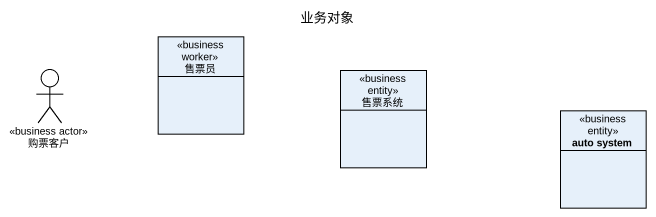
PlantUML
@startuml
title 业务对象
allowmixing
hide circle
hide empty members
actor 购票客户 <<business actor>>
class 售票员 <<business worker>>
class 售票系统 <<business entity>>
class "auto system" as auto_system <<business entity>>
@enduml
